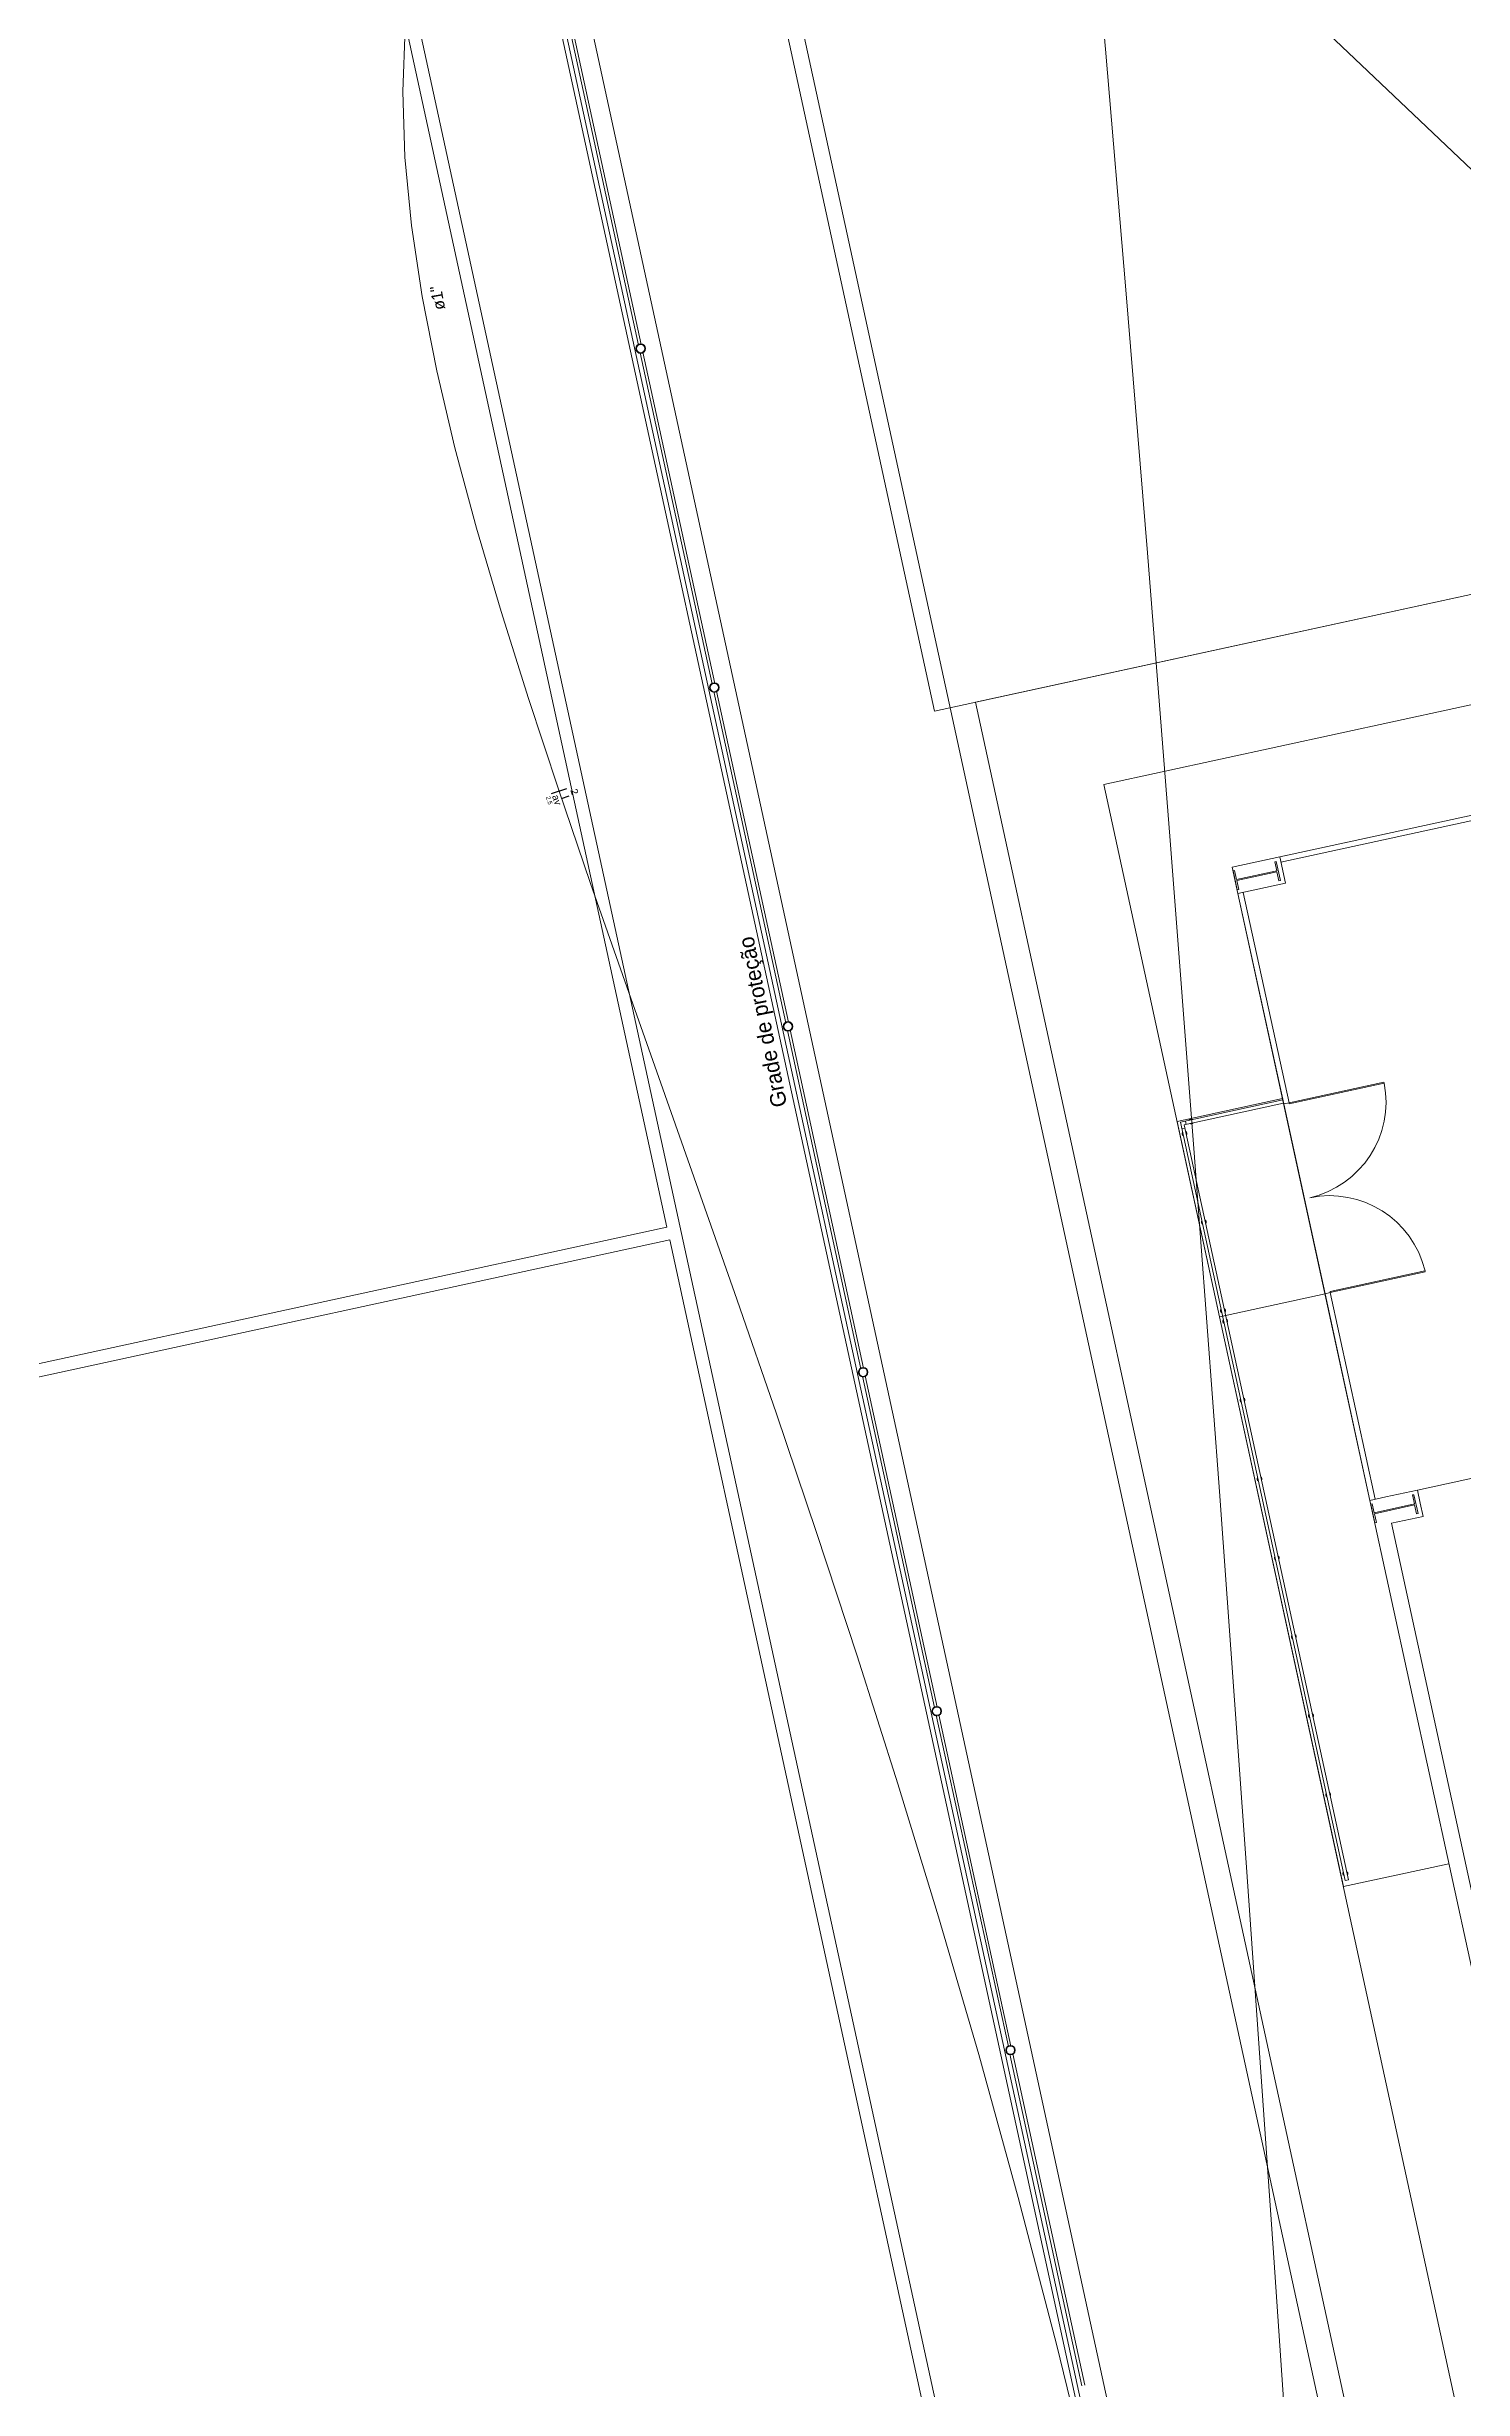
# Model space of a CAD drawing. Header units: millimetres. Extents: x -395 to 1008, y 9 to 692.
# Drawn here: x -101.49 to -88.37, y 69.37 to 91.06 of the extents above; entities that cross this region are included whole.
import ezdxf

# ---------------------------------------------------------------- set-up
doc = ezdxf.new("R2010")
doc.units = ezdxf.units.MM
doc.header["$LTSCALE"] = 0.1
doc.header["$MEASUREMENT"] = 0
for name, color, linetype, lineweight in [('.10 ultra fina', 240, 'Continuous', 5), ('.20', 130, 'Continuous', 5), ('.25', 70, 'Continuous', 5), ('.30', 50, 'Continuous', 5), ('.40 Interno parede', 27, 'Continuous', 5)]:
    doc.layers.add(name, color=color, linetype=linetype, lineweight=lineweight)
doc.styles.add('Arial', font='arial.ttf')
doc.styles.add('MicrosoftHimalaya', font='himalaya.ttf')

# ---------------------------------------------------------------- blocks, each defined once
blk = doc.blocks.new('eeetet')
at = {"layer": '.10 ultra fina', "color": 240, "lineweight": 5}
for p, q in [((595.25, 166.509), (599.928, 144.996)), ((606.539, 115.299), (595.396, 166.541)), ((593.72, 164.13), (604.013, 116.796)), ((593.958, 164.182), (604.25, 116.848)), ((593.742, 163.837), (603.526, 118.842)), ((592.8, 162.17), (602.361, 118.198)), ((592.831, 161.46), (597.45, 140.217)), ((596.519, 151.454), (597.186, 148.386)), ((596.544, 151.46), (597.211, 148.391)), ((601.498, 144.315), (627.89, 150.053)), ((627.125, 148.864), (602.687, 143.55)), ((603.127, 143.645), (626.686, 148.768)), ((603.138, 143.597), (626.696, 148.719)), ((597.202, 148.315), (597.869, 145.247)), ((597.227, 148.32), (597.894, 145.252)), ((599.928, 144.996), (614.482, 148.161)), ((614.482, 148.161), (600.308, 145.079)), ((597.884, 145.176), (598.551, 142.108)), ((597.909, 145.182), (598.576, 142.114)), ((600.308, 145.079), (611.592, 93.184)), ((609.617, 106.974), (601.498, 144.315)), ((603.127, 143.645), (602.687, 143.55)), ((603.095, 143.603), (603.081, 143.6)), ((603.081, 143.6), (603.099, 143.517)), ((603.134, 143.428), (603.095, 143.603)), ((603.18, 143.402), (603.127, 143.645)), ((602.687, 143.55), (602.74, 143.307)), ((602.709, 143.519), (602.695, 143.516)), ((602.695, 143.516), (602.733, 143.341)), ((602.727, 143.436), (602.709, 143.519)), ((603.099, 143.517), (602.727, 143.436)), ((602.729, 143.427), (603.101, 143.508)), ((602.747, 143.344), (602.729, 143.427)), ((602.74, 143.307), (603.18, 143.402)), ((603.101, 143.508), (603.119, 143.425)), ((603.119, 143.425), (603.134, 143.428)), ((602.733, 143.341), (602.747, 143.344)), ((603.962, 137.687), (602.74, 143.307)), ((603.164, 141.359), (602.74, 143.307)), ((603.213, 141.37), (602.789, 143.317)), ((598.567, 142.038), (599.247, 138.906)), ((598.592, 142.043), (599.272, 138.912)), ((604.092, 141.561), (603.213, 141.37)), ((604.094, 141.551), (603.215, 141.36)), ((604.094, 141.551), (604.092, 141.561)), ((603.153, 141.408), (602.176, 141.195)), ((602.206, 141.189), (603.156, 141.395)), ((602.242, 141.166), (603.162, 141.366)), ((603.213, 141.37), (603.164, 141.359)), ((603.164, 141.359), (603.546, 139.6)), ((603.215, 141.36), (603.213, 141.37)), ((602.176, 141.195), (602.569, 139.388)), ((602.206, 141.189), (603.733, 134.166)), ((602.219, 141.128), (602.249, 141.134)), ((602.242, 141.166), (603.763, 134.172)), ((602.253, 141.199), (602.259, 141.169)), ((597.45, 140.217), (590.869, 138.786)), ((590.894, 138.669), (597.476, 140.1)), ((597.476, 140.1), (602.095, 118.857)), ((604.472, 139.812), (603.593, 139.621)), ((604.475, 139.802), (603.595, 139.611)), ((604.472, 139.812), (604.475, 139.802)), ((603.546, 139.6), (602.569, 139.388)), ((603.595, 139.611), (603.546, 139.6)), ((603.546, 139.6), (603.962, 137.687)), ((603.595, 139.611), (603.593, 139.621)), ((604.011, 137.697), (603.595, 139.611)), ((602.569, 139.388), (603.716, 134.111)), ((599.263, 138.836), (599.93, 135.768)), ((599.288, 138.841), (599.955, 135.773)), ((604.402, 137.782), (606.845, 138.314)), ((604.109, 137.719), (604.402, 137.782)), ((604.37, 137.74), (604.356, 137.737)), ((604.356, 137.737), (604.374, 137.654)), ((604.408, 137.565), (604.37, 137.74)), ((604.402, 137.782), (604.428, 137.661)), ((603.962, 137.687), (604.109, 137.719)), ((609.115, 113.992), (603.962, 137.687)), ((603.984, 137.656), (603.97, 137.653)), ((603.97, 137.653), (604.008, 137.478)), ((604.002, 137.573), (603.984, 137.656)), ((604.374, 137.654), (604.002, 137.573)), ((604.004, 137.564), (604.376, 137.645)), ((604.022, 137.481), (604.004, 137.564)), ((604.455, 137.539), (604.162, 137.475)), ((604.376, 137.645), (604.394, 137.562)), ((604.394, 137.562), (604.408, 137.565)), ((604.428, 137.661), (604.455, 137.539)), ((604.008, 137.478), (604.022, 137.481)), ((604.162, 137.475), (605.384, 131.856)), ((599.945, 135.697), (600.613, 132.629)), ((599.97, 135.702), (600.637, 132.634)), ((604.694, 134.323), (603.716, 134.111)), ((603.763, 134.172), (603.733, 134.166)), ((600.628, 132.558), (601.295, 129.489)), ((600.653, 132.563), (601.32, 129.495))]:
    blk.add_line(p, q, dxfattribs=at)
for centre, radius in [((597.207, 148.353), 0.0446), ((597.207, 148.353), 0.0382), ((597.889, 145.214), 0.0446), ((597.889, 145.214), 0.0382), ((598.572, 142.076), 0.0446), ((598.572, 142.076), 0.0382), ((599.268, 138.874), 0.0446), ((599.268, 138.874), 0.0382), ((599.95, 135.735), 0.0446), ((599.95, 135.735), 0.0382), ((600.633, 132.596), 0.0446), ((600.633, 132.596), 0.0382)]:
    blk.add_circle(centre, radius, dxfattribs=at)
for centre, radius, start, end in [((603.201, 141.377), 0.91, 282.8853, 11.0149), ((602.305, 141.195), 0.0228, 53.3552, 151.1798), ((602.245, 141.082), 0.0228, 143.3552, 241.1798), ((602.245, 141.082), 0.0228, 323.3552, 61.1798), ((602.305, 141.195), 0.0228, 233.3552, 331.1798), ((603.588, 139.599), 0.91, 13.5202, 101.6497), ((602.423, 140.264), 0.0228, 143.3552, 241.1798), ((602.423, 140.264), 0.0228, 323.3552, 61.1798), ((602.601, 139.445), 0.0228, 143.3552, 241.1798), ((602.622, 139.346), 0.0228, 143.3552, 241.1798), ((602.601, 139.445), 0.0228, 323.3552, 61.1798), ((602.622, 139.346), 0.0228, 323.3552, 61.1798), ((602.781, 138.616), 0.0228, 143.3552, 241.1798), ((602.781, 138.616), 0.0228, 323.3552, 61.1798), ((602.94, 137.885), 0.0228, 143.3552, 241.1798), ((602.94, 137.885), 0.0228, 323.3552, 61.1798), ((603.099, 137.155), 0.0228, 143.3552, 241.1798), ((603.099, 137.155), 0.0228, 323.3552, 61.1798), ((603.257, 136.424), 0.0228, 143.3552, 241.1798), ((603.257, 136.424), 0.0228, 323.3552, 61.1798), ((603.416, 135.694), 0.0228, 143.3552, 241.1798), ((603.416, 135.694), 0.0228, 323.3552, 61.1798), ((603.575, 134.963), 0.0228, 143.3552, 241.1798), ((603.575, 134.963), 0.0228, 323.3552, 61.1798), ((603.734, 134.232), 0.0228, 143.3552, 241.1798), ((603.734, 134.232), 0.0228, 323.3552, 61.1798)]:
    blk.add_arc(centre, radius, start, end, dxfattribs=at)
at = {"layer": '.10 ultra fina', "color": 240, "lineweight": 5, "insert": (598.294, 142.927), "char_height": 0.144, "width": 1.97885, "attachment_point": 9, "rotation": 101.265, "line_spacing_factor": 0.9, "style": 'MicrosoftHimalaya'}
blk.add_mtext('Grade de proteção', dxfattribs=at)

msp = doc.modelspace()

# ---------------------------------------------------------------- linework, layer by layer
at = {"layer": '.20', "color": 130, "lineweight": 20}
for points in [[(-111.821, 113.395), (-109.87, 111.64), (-108.078, 109.977), (-106.422, 108.389), (-104.876, 106.862), (-103.416, 105.382), (-102.019, 103.933), (-100.659, 102.501), (-99.313, 101.07), (-97.956, 99.627), (-96.564, 98.155), (-95.113, 96.641), (-93.579, 95.07), (-91.936, 93.426), (-90.162, 91.695), (-88.231, 89.862)], [(-89.303, 58.112), (-89.584, 62.478), (-89.863, 66.698), (-90.131, 70.631), (-90.387, 74.289), (-90.632, 77.681), (-90.865, 80.819), (-91.087, 83.712), (-91.299, 86.373), (-91.499, 88.811), (-91.688, 91.037), (-91.867, 93.062)], [(-91.791, 68.356), (-92.137, 69.775), (-92.495, 71.146), (-92.861, 72.468), (-93.233, 73.744), (-93.61, 74.974), (-93.987, 76.16), (-94.363, 77.302), (-94.736, 78.403), (-95.102, 79.462), (-95.46, 80.482), (-95.807, 81.463), (-96.14, 82.407), (-96.456, 83.314), (-96.755, 84.186), (-97.032, 85.025), (-97.286, 85.83), (-97.514, 86.604), (-97.713, 87.347), (-97.882, 88.061), (-98.017, 88.747), (-98.116, 89.406), (-98.177, 90.039), (-98.196, 90.647), (-98.173, 91.232)]]:
    msp.add_lwpolyline(points, dxfattribs=at)
at = {"layer": '.25', "color": 70, "lineweight": 25}
for p, q in [((-96.82, 84.145), (-96.678, 84.193)), ((-96.726, 84.101), (-96.655, 84.125))]:
    msp.add_line(p, q, dxfattribs=at)

# ---------------------------------------------------------------- block references
at = {"layer": '.30'}
msp.add_blockref('eeetet', (-693.2, -60.087), dxfattribs=at)

# ---------------------------------------------------------------- texts
at = {"layer": '.40 Interno parede', "color": 27, "attachment_point": 8, "line_spacing_factor": 0.9, "style": 'Arial'}
for s, insert, char_height, width, rotation in [('ø1"', (-97.82, 88.744), 0.1059, 0.44137, 99.8327), ('2', (-96.637, 84.152), 0.0653, 0.10011, 288.565), ('2.5', (-96.86, 84.076), 0.0406, 0.15292, 288.565), ('av', (-96.8, 84.076), 0.0653, 0.19011, 288.565)]:
    msp.add_mtext(s, dxfattribs=dict(at, insert=insert, char_height=char_height, width=width, rotation=rotation))

doc.saveas('drawing.dxf')
